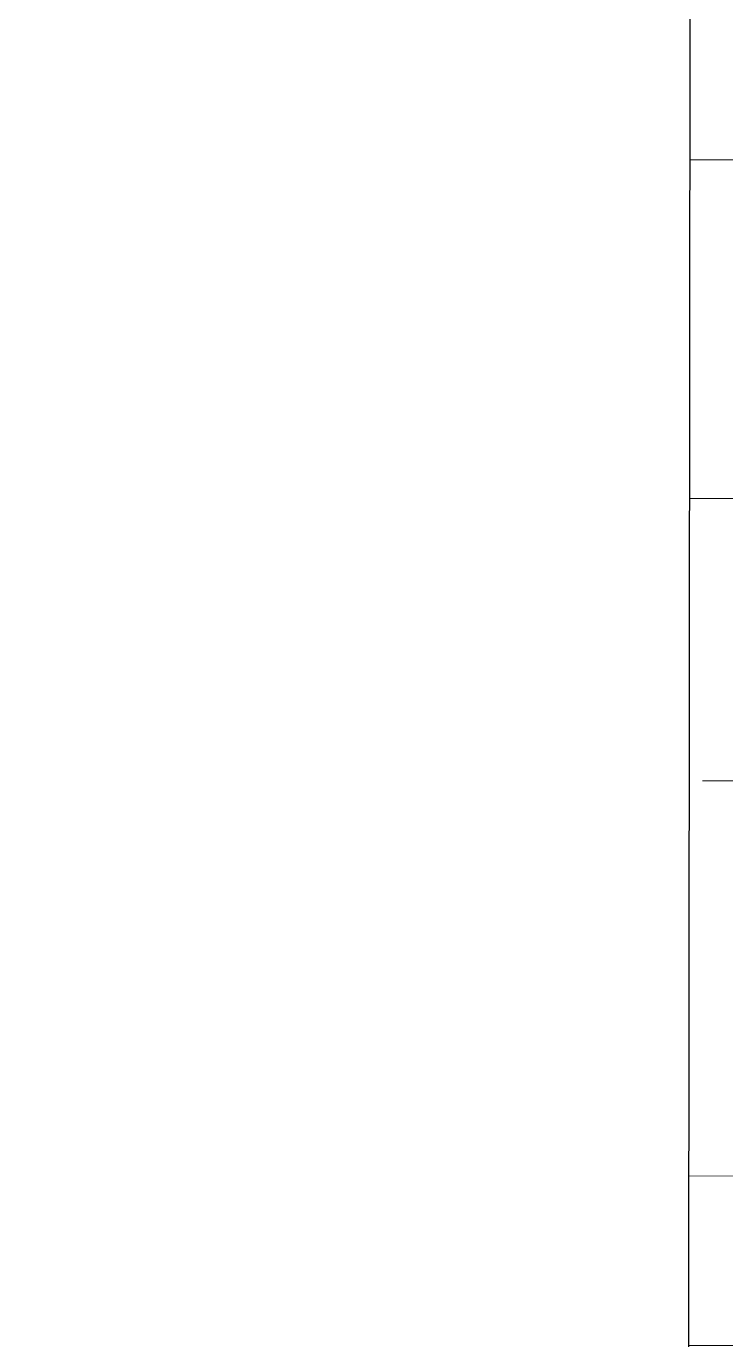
# Model space of a CAD drawing. Header units: millimetres. Extents: x -1030105 to 906887, y -616134 to 1220667.
# Drawn here: x -639135 to -638515, y -462495 to -461332 of the extents above; entities that cross this region are included whole.
import ezdxf

# ---------------------------------------------------------------- set-up
doc = ezdxf.new("R2010")
doc.units = ezdxf.units.MM
doc.header["$MEASUREMENT"] = 0
doc.layers.get('Defpoints').update_dxf_attribs({"color": 1})
for name, color, linetype, lineweight in [('240930  KHU B- TMB gời inno$0$A-WALL', 1, 'Continuous', 30), ('GFA', 6, 'Continuous', 0), ('HATCH', 8, 'Continuous', 5)]:
    doc.layers.add(name, color=color, linetype=linetype, lineweight=lineweight)
doc.layers.add('TMB-KHU B-XREF$0$GRASS', color=95, linetype='Continuous', lineweight=0, transparency=0.6)

# ---------------------------------------------------------------- blocks, each defined once
blk = doc.blocks.new('240930  KHU B- TMB gời inno$0$sdfdfedfre r')
at = {"color": 252}
blk.add_wipeout([(19993.0741, -1639.2517), (20007.3321, -1639.2517), (20007.3321, -1644.7517), (20005.2741, -1644.7517), (20005.2741, -1658.868), (20006.4741, -1658.868), (20006.4741, -1666.468), (20005.2741, -1666.4681), (20005.2741, -1684.2681), (20005.4741, -1684.2681), (20005.4741, -1687.018), (20000.3741, -1687.018), (20000.3741, -1684.268), (20000.2739, -1684.268), (20000.2739, -1686.768), (20000.0741, -1686.768), (20000.0741, -1680.8676), (19998.0741, -1680.8676), (19998.0741, -1681.3991), (19998.5741, -1681.3991), (19998.5741, -1681.8991), (19995.5741, -1681.8991), (19995.5741, -1682.168), (19992.7741, -1682.168), (19992.774, -1679.9673), (19992.5743, -1679.9673), (19992.5741, -1658.868), (19993.0741, -1658.868)], dxfattribs=at).dxf.layer = '240930  KHU B- TMB gời inno$0$A-WALL'
at = {"color": 2}
blk.add_wipeout([(19992.5742, -1683.423), (19996.2692, -1683.423), (19996.2692, -1685.023), (19999.9242, -1685.023), (19999.9242, -1685.168), (20000.2692, -1685.168), (20000.2692, -1686.873), (20004.6742, -1686.873), (20004.6742, -1685.168), (20005.0192, -1685.168), (20005.0192, -1669.923), (20006.4242, -1669.923), (20006.4242, -1662.113), (20000.2692, -1662.113), (20000.2692, -1664.468), (19999.1792, -1664.468), (19999.1792, -1663.313), (19992.5742, -1663.313)], dxfattribs=at).dxf.layer = 'Defpoints'
blk.add_wipeout([(20004.6742, -1686.873), (20004.6742, -1685.168), (20005.0192, -1685.168), (20005.0192, -1669.923), (20006.4242, -1669.923), (20006.4242, -1662.113), (20000.2692, -1662.113), (20000.2692, -1664.468), (19999.1792, -1664.468), (19999.1792, -1663.313), (19992.5742, -1663.313), (19992.5742, -1683.423), (19996.2692, -1683.423), (19996.2692, -1685.023), (19999.9242, -1685.023), (19999.9242, -1685.168), (20000.2692, -1685.168), (20000.2692, -1686.873)], dxfattribs=at).dxf.layer = 'HATCH'
at = {"layer": 'GFA', "true_color": 0xb75434}
h = blk.add_hatch(dxfattribs=at)
h.set_pattern_fill('AR-RSHKE', color=15, scale=0.05, angle=90)
h.set_pattern_definition([(90, (-36.3218, 7.37444), (-0.6, 1.275), [0.3, -0.25, 0.35, -0.15, 0.45, -0.2]), (90, (-36.3468, 7.67444), (-0.6, 1.275), [0.25, -0.95, 0.2, -0.3]), (90, (-36.2843, 8.27444), (-0.6, 1.275), [0.15, -1.55]), (180, (-36.3218, 7.37444), (-0.6, -0.425), [0.575, -1.825]), (180, (-36.3218, 7.67444), (-0.6, -0.425), [0.5625, -1.8375]), (180, (-36.3218, 7.92444), (-0.6, -0.425), [0.525, -1.875]), (180, (-36.2843, 8.27444), (-0.6, -0.425), [0.575, -1.825]), (180, (-36.2843, 8.42444), (-0.6, -0.425), [0.575, -1.825]), (180, (-36.3218, 8.87444), (-0.6, -0.425), [0.55, -1.85])])
h.paths.add_polyline_path([(20001.6792, -1684.968), (20004.8192, -1684.968), (20004.8192, -1664.668), (19992.7742, -1664.668), (19992.7742, -1673.113), (19993.4842, -1673.113), (19993.4842, -1669.828), (19997.6642, -1669.828), (19997.6642, -1673.113), (20001.6792, -1673.113)])
at = {"color": 7}
blk.add_lwpolyline([(20001.6792, -1673.113), (20001.6792, -1685.023), (19996.2692, -1685.023), (19996.2692, -1683.423), (19992.5742, -1683.423), (19992.5742, -1673.113)], close=True, dxfattribs=at)
blk = doc.blocks.new('240930  KHU B- TMB gời inno$0$A$C55f665a7')
at = {"xscale": -0.9999999999999991, "rotation": 179.9999999999999}
blk.add_blockref('240930  KHU B- TMB gời inno$0$sdfdfedfre r', (-19622.7605, -1776.9544, -0.1982), dxfattribs=at)

msp = doc.modelspace()

# ---------------------------------------------------------------- hatches: boundary and pattern name
at = {"layer": 'TMB-KHU B-XREF$0$GRASS', "true_color": 0x3d6827}
h = msp.add_hatch(dxfattribs=at)
h.set_pattern_fill('CROSS', color=79, scale=2000, angle=-0.060506)
h.set_pattern_definition([(359.939493816, (-1186721561.66, -431575606.1), (500.52773717, 499.47170523), [250, -750]), (89.939493816, (-1186721436.8, -431575731.24), (-499.47170523, 500.52773717), [250, -750])])
h.paths.add_polyline_path([(-532195.447, -504328.015), (-532160.438, -449322.924), (-565163.916, -449301.919), (-565166.564, -451809.425), (-598159.414, -451774.583), (-598156.774, -449274.584), (-631159.133, -449239.733), (-631161.773, -451739.731), (-664164.132, -451704.88), (-664161.492, -449204.881), (-697163.851, -449170.03), (-697166.491, -451670.028), (-730182.461, -451635.162), (-730237.884, -504117.412)])

# ---------------------------------------------------------------- next in the draw order: block references
at = {"extrusion": (2.64092e-09, -1.16997e-09, 1), "xscale": 1000, "yscale": 1000, "zscale": 1000, "rotation": 359.939493815354}
msp.add_blockref('240930  KHU B- TMB gời inno$0$A$C55f665a7', (-1017362.464, -363899.137, 200.73), dxfattribs=at)

doc.saveas('drawing.dxf')
